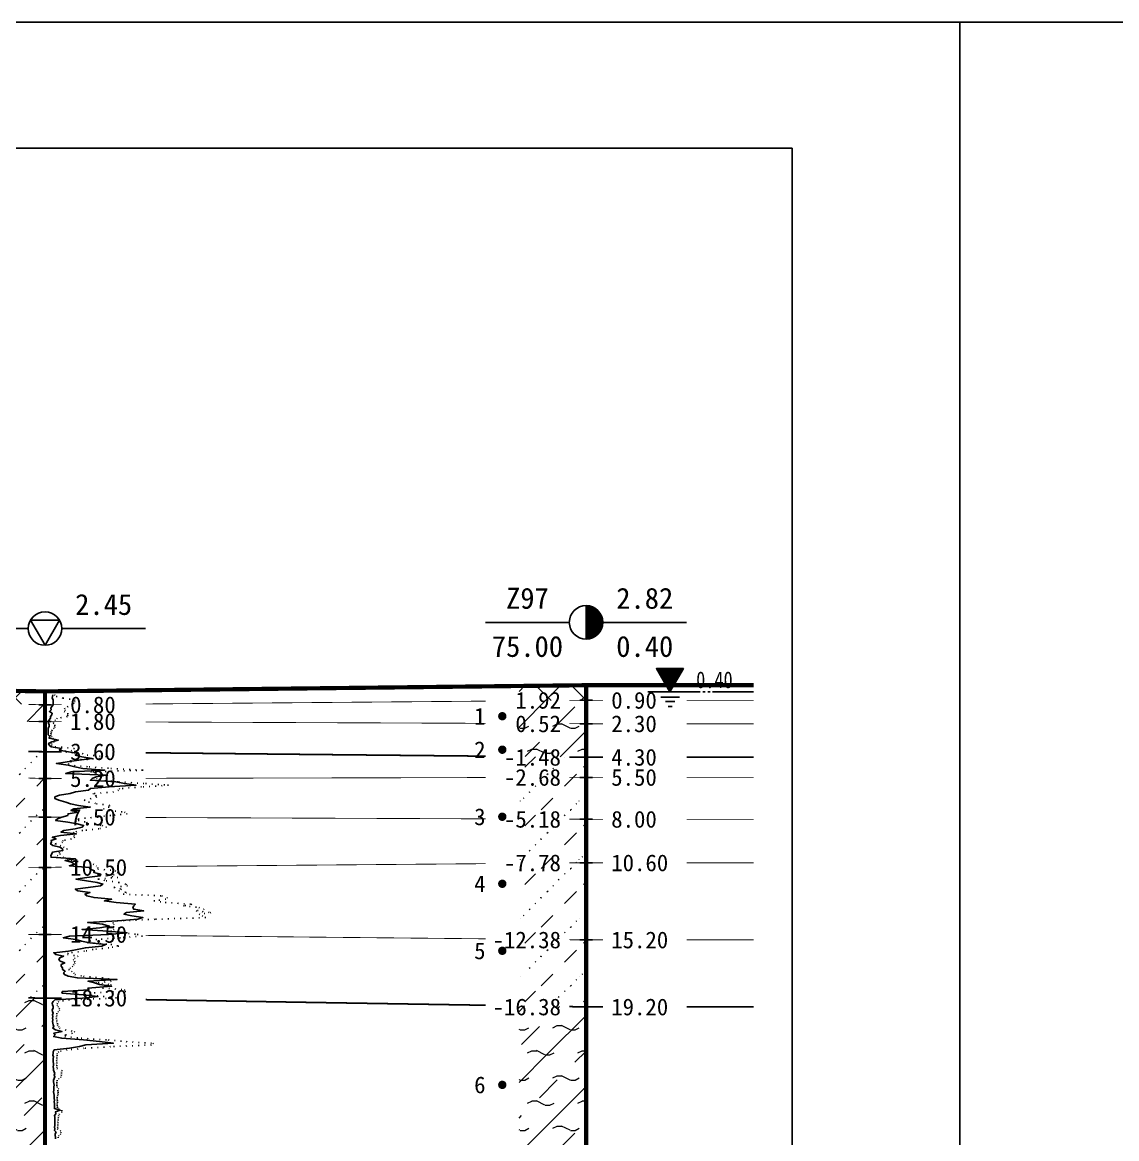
# Model space of a CAD drawing. Extents: x -37 to 3540, y -1485 to 297.
# Drawn here: x 1302.6 to 1433.2, y -727.2 to -594 of the extents above; entities that cross this region are included whole.
import ezdxf
from ezdxf.enums import TextEntityAlignment as Align

# ---------------------------------------------------------------- set-up
doc = ezdxf.new("R2010")
doc.units = 0
doc.linetypes.add('DOT', pattern=[6.35, 0, -6.35])
doc.layers.get('0').update_dxf_attribs({"linetype": 'CONTINUOUS'})
for name, color, linetype in [('CURVE', 200, 'CONTINUOUS'), ('FRAME', 7, 'CONTINUOUS'), ('HOLE', 41, 'CONTINUOUS'), ('SAMPLE', 1, 'CONTINUOUS'), ('STRATUM', 241, 'CONTINUOUS')]:
    doc.layers.add(name, color=color, linetype=linetype)
doc.layers.add('HATCH', color=7, linetype='CONTINUOUS', lineweight=13)
doc.styles.add('ST', font='')
doc.styles.get('ST').set_extended_font_data('SimSun')
pattern_1 = [(45, (860.5133, -891), (-2.12132, 2.12132), [10, 0]), (135, (860.5133, -891), (-2.12132, -2.12132), [10, 0])]
pattern_2 = [(45, (860.513, -891), (-4.24264, 4.24264), [10, 0]), (45, (861.574, -894.182), (-2.12132, 6.36396), [3, -3])]
pattern_3 = [(45, (860.5133, -891), (-7e-07, 6.999982), [1.97196, -7.927535]), (45, (863.326, -888.171), (-7e-07, 6.999982), [1.99367, -7.90583]), (45, (865.581, -885.918), (-7e-07, 6.999982), [1.81361, -8.08588]), (26.56505, (860.5133, -887.5), (7, 7), [0.0965, -15.55598]), (36.8699, (861.2133, -886.8), (7, 7), [0.19775, -34.80225]), (315, (864.0133, -884.024), (6.999982, 1e-06), [0.03305, -9.86644]), (26.56505, (864.0133, -891), (7, 7), [0.14475, -15.50773]), (26.56505, (864.7133, -890.3), (7, 7), [0.10528, -15.5472]), (90, (865.063, -889.95), (-7, -5e-07), [0.02877, -6.97123]), (26.56505, (865.4133, -889.6), (7, 7), [0.09101, -31.21394]), (36.8699, (866.1133, -888.9), (7, 7), [0.11069, -34.88931]), (45, (866.8133, -888.2), (-2e-07, 6.999982), [0.10911, -9.79038]), (315, (867.4274, -887.452), (6.999982, 1e-06), [0.03305, -9.86644]), (36.8699, (861.9133, -886.1), (7, 7), [0.10224, -34.89776]), (53.1301, (862.6133, -885.4), (13.9999998, 21), [0.13438, -34.86562]), (53.1301, (863.3133, -884.7), (13.9999998, 21), [0.12625, -34.87375])]
pattern_4 = [(45, (860.513, -891), (-4.24264, 4.24264), [10, 0]), (45, (861.574, -894.182), (-2.12132, 6.36396), [3, -3]), (26.565, (861.5874, -891.2536), (5.999823, 5.999812), [0.567, -12.849]), (0, (861.0204, -891.2536), (0, 6), [0.567, -5.433]), (26.565, (858.932, -891), (5.999823, 5.999812), [0.567, -12.849]), (0, (859.439, -890.7464), (0, 6), [0.567, -5.433]), (153.435, (861.0204, -891.2536), (-5.999818, -5e-06), [1.134, -12.2826]), (26.565, (864.5874, -888.2536), (5.999823, 5.999812), [0.567, -12.849]), (0, (864.0204, -888.2536), (0, 6), [0.567, -5.433]), (26.565, (861.932, -888), (5.999823, 5.999812), [0.567, -12.849]), (0, (862.439, -887.7464), (0, 6), [0.567, -5.433]), (153.435, (864.0204, -888.2536), (-5.999818, -5e-06), [1.134, -12.2826])]

# ---------------------------------------------------------------- blocks, each defined once
blk = doc.blocks.new('H_cpt_hole')
for p, q in [((-1.73, 1), (1.73, 1)), ((0, -2), (-1.73, 1)), ((1.73, 1), (0, -2))]:
    blk.add_line(p, q)
blk.add_circle((0, 0), 2)
blk = doc.blocks.new('H_sam_hole')
blk.add_line((0, 2), (0, -2))
at = {"const_width": 2}
blk.add_lwpolyline([(0, -1, 0.414214), (1, 0, 0.414214), (0, 1, 1)], format="xyb", dxfattribs=at)
blk.add_circle((0, 0), 2)
blk = doc.blocks.new('SampleSoilUndisturbed')
at = {"const_width": 0.5}
blk.add_lwpolyline([(-0.25, 0, 1), (0.25, 0, 1)], format="xyb", close=True, dxfattribs=at)
blk = doc.blocks.new('Gwl')
blk.add_lwpolyline([(0, 0, 0, 3.22, 0), (0, 2.79, 3.22, 3.22, 0)], format="xyseb")
blk.add_lwpolyline([(0, 0), (1.61, 2.79), (-1.61, 2.79)], close=True)
for points in [[(-2.63, 0), (3.61, 0)], [(3.93, 0), (4.21, 0)], [(4.53, 0), (4.8, 0)], [(5.09, 0), (9.99, 0)], [(-1.09, -0.61), (1.16, -0.61)], [(-0.54, -1.14), (0.61, -1.14)], [(-0.19, -1.74), (0.26, -1.74)]]:
    blk.add_lwpolyline(points)
at = {"style": 'ST', "width": 0.8}
blk.add_attdef('*GWL', (3.14, 0.45), '', height=2, dxfattribs=at)

msp = doc.modelspace()

# ---------------------------------------------------------------- hatches: boundary and pattern name
at = {"layer": 'HATCH'}
h = msp.add_hatch(dxfattribs=at)
h.set_pattern_fill('STT', color=50, style=0)
h.set_pattern_definition(pattern_1)
h.paths.add_polyline_path([(1305.32, -673.86), (1297.32, -673.72), (1297.32, -675.28), (1305.32, -675.46)])
h.paths.add_polyline_path([(1288.2, -678.49), (1304.15, -678.49), (1304.15, -673.55), (1288.2, -673.55)], flags=9)
h.paths.add_polyline_path([(1288.2, -676.52), (1300.57, -676.52), (1300.57, -671.57), (1288.2, -671.57)], flags=9)
h.paths.add_polyline_path([(1296.11, -676.95), (1302.81, -676.95), (1302.81, -674.01), (1296.11, -674.01)], flags=24)
h = msp.add_hatch(dxfattribs=at)
h.set_pattern_fill('FZNT', color=32, style=0)
h.set_pattern_definition(pattern_2)
h.paths.add_polyline_path([(1305.32, -675.46), (1297.32, -675.28), (1297.32, -677.37), (1305.32, -677.46)])
h.paths.add_polyline_path([(1288.2, -681.35), (1314.88, -681.35), (1314.88, -676.41), (1288.2, -676.41)], flags=9)
h.paths.add_polyline_path([(1288.2, -678.49), (1304.15, -678.49), (1304.15, -673.55), (1288.2, -673.55)], flags=9)
h.paths.add_polyline_path([(1288.2, -676.52), (1300.57, -676.52), (1300.57, -671.57), (1288.2, -671.57)], flags=9)
h.paths.add_polyline_path([(1296.11, -678.95), (1302.81, -678.95), (1302.81, -676.01), (1296.11, -676.01)], flags=9)
h.paths.add_polyline_path([(1296.11, -676.95), (1302.81, -676.95), (1302.81, -674.01), (1296.11, -674.01)], flags=24)
h = msp.add_hatch(dxfattribs=at)
h.set_pattern_fill('STT', color=50, style=0)
h.set_pattern_definition(pattern_1)
h.paths.add_polyline_path([(1369.9, -673.12), (1361.9, -673.21), (1361.9, -674.98), (1369.9, -674.92)])
h.paths.add_polyline_path([(1360.69, -676.4), (1367.39, -676.4), (1367.39, -673.47), (1360.69, -673.47)], flags=9)
h = msp.add_hatch(dxfattribs=at)
h.set_pattern_fill('FZNT', color=32, style=0)
h.set_pattern_definition(pattern_2)
h.paths.add_polyline_path([(1369.9, -674.92), (1361.9, -674.98), (1361.9, -677.68), (1369.9, -677.72)])
h.paths.add_polyline_path([(1360.69, -679.2), (1367.39, -679.2), (1367.39, -676.27), (1360.69, -676.27)], flags=9)
h.paths.add_polyline_path([(1360.69, -676.4), (1367.39, -676.4), (1367.39, -673.47), (1360.69, -673.47)], flags=9)
h = msp.add_hatch(dxfattribs=at)
h.set_pattern_fill('YNFNT', color=251, style=0)
h.set_pattern_definition(pattern_4)
h.paths.add_polyline_path([(1369.9, -677.72), (1361.9, -677.68), (1361.9, -681.63), (1369.9, -681.72)])
h.paths.add_polyline_path([(1359.26, -683.2), (1367.39, -683.2), (1367.39, -680.27), (1359.26, -680.27)], flags=9)
h.paths.add_polyline_path([(1360.69, -679.2), (1367.39, -679.2), (1367.39, -676.27), (1360.69, -676.27)], flags=9)
h = msp.add_hatch(dxfattribs=at)
h.set_pattern_fill('SZFT', color=52, style=0)
h.set_pattern_definition(pattern_3)
h.paths.add_polyline_path([(1305.32, -681.06), (1297.32, -680.92), (1297.32, -684.04), (1305.32, -684.26)])
h.paths.add_polyline_path([(1288.2, -684.56), (1304.15, -684.56), (1304.15, -679.62), (1288.2, -679.62)], flags=9)
h.paths.add_polyline_path([(1294.68, -685.75), (1302.81, -685.75), (1302.81, -682.81), (1294.68, -682.81)], flags=9)
h.paths.add_polyline_path([(1294.68, -682.55), (1302.81, -682.55), (1302.81, -679.61), (1294.68, -679.61)], flags=9)
h = msp.add_hatch(dxfattribs=at)
h.set_pattern_fill('SZFT', color=52, style=0)
h.set_pattern_definition(pattern_3)
h.paths.add_polyline_path([(1369.9, -681.72), (1361.9, -681.63), (1361.9, -684.13), (1369.9, -684.12)])
h.paths.add_polyline_path([(1359.26, -685.6), (1367.39, -685.6), (1367.39, -682.67), (1359.26, -682.67)], flags=9)
h.paths.add_polyline_path([(1359.26, -683.2), (1367.39, -683.2), (1367.39, -680.27), (1359.26, -680.27)], flags=9)
h = msp.add_hatch(dxfattribs=at)
h.set_pattern_fill('SZFT', color=52, style=0)
h.set_pattern_definition(pattern_3)
h.paths.add_polyline_path([(1305.32, -684.26), (1297.32, -684.04), (1297.32, -688.72), (1305.32, -688.86)])
h.paths.add_polyline_path([(1288.2, -688.46), (1304.15, -688.46), (1304.15, -683.52), (1288.2, -683.52)], flags=9)
h.paths.add_polyline_path([(1294.68, -690.35), (1302.81, -690.35), (1302.81, -687.41), (1294.68, -687.41)], flags=9)
h.paths.add_polyline_path([(1294.68, -685.75), (1302.81, -685.75), (1302.81, -682.81), (1294.68, -682.81)], flags=9)
h = msp.add_hatch(dxfattribs=at)
h.set_pattern_fill('SZFT', color=52, style=0)
h.set_pattern_definition(pattern_3)
h.paths.add_polyline_path([(1369.9, -684.12), (1361.9, -684.13), (1361.9, -689.08), (1369.9, -689.12)])
h.paths.add_polyline_path([(1359.26, -690.6), (1367.39, -690.6), (1367.39, -687.67), (1359.26, -687.67)], flags=9)
h.paths.add_polyline_path([(1359.26, -685.6), (1367.39, -685.6), (1367.39, -682.67), (1359.26, -682.67)], flags=9)
h = msp.add_hatch(dxfattribs=at)
h.set_pattern_fill('SZFT', color=52, style=0)
h.set_pattern_definition(pattern_3)
h.paths.add_polyline_path([(1305.32, -688.86), (1297.32, -688.72), (1297.32, -694.81), (1305.32, -694.86)])
h.paths.add_polyline_path([(1288.2, -694.02), (1304.15, -694.02), (1304.15, -689.08), (1288.2, -689.08)], flags=9)
h.paths.add_polyline_path([(1294.68, -696.35), (1302.81, -696.35), (1302.81, -693.41), (1294.68, -693.41)], flags=9)
h.paths.add_polyline_path([(1294.68, -690.35), (1302.81, -690.35), (1302.81, -687.41), (1294.68, -687.41)], flags=9)
h = msp.add_hatch(dxfattribs=at)
h.set_pattern_fill('SZFT', color=52, style=0)
h.set_pattern_definition(pattern_3)
h.paths.add_polyline_path([(1369.9, -689.12), (1361.9, -689.08), (1361.9, -694.38), (1369.9, -694.32)])
h.paths.add_polyline_path([(1359.26, -695.8), (1367.39, -695.8), (1367.39, -692.87), (1359.26, -692.87)], flags=9)
h.paths.add_polyline_path([(1359.26, -690.6), (1367.39, -690.6), (1367.39, -687.67), (1359.26, -687.67)], flags=9)
h = msp.add_hatch(dxfattribs=at)
h.set_pattern_fill('SZFT', color=52, style=0)
h.set_pattern_definition(pattern_3)
h.paths.add_polyline_path([(1305.32, -694.86), (1297.32, -694.81), (1297.32, -702.94), (1305.32, -702.86)])
h.paths.add_polyline_path([(1288.2, -701.34), (1304.15, -701.34), (1304.15, -696.4), (1288.2, -696.4)], flags=9)
h.paths.add_polyline_path([(1293.25, -704.35), (1302.81, -704.35), (1302.81, -701.41), (1293.25, -701.41)], flags=9)
h.paths.add_polyline_path([(1294.68, -696.35), (1302.81, -696.35), (1302.81, -693.41), (1294.68, -693.41)], flags=9)
h = msp.add_hatch(dxfattribs=at)
h.set_pattern_fill('SZFT', color=52, style=0)
h.set_pattern_definition(pattern_3)
h.paths.add_polyline_path([(1369.9, -694.32), (1361.9, -694.38), (1361.9, -703.43), (1369.9, -703.52)])
h.paths.add_polyline_path([(1357.83, -705), (1367.39, -705), (1367.39, -702.07), (1357.83, -702.07)], flags=9)
h.paths.add_polyline_path([(1359.26, -695.8), (1367.39, -695.8), (1367.39, -692.87), (1359.26, -692.87)], flags=9)
h = msp.add_hatch(dxfattribs=at)
h.set_pattern_fill('SZFT', color=52, style=0)
h.set_pattern_definition(pattern_3)
h.paths.add_polyline_path([(1305.32, -702.86), (1297.32, -702.94), (1297.32, -710.41), (1305.32, -710.46)])
h.paths.add_polyline_path([(1288.2, -709.14), (1304.15, -709.14), (1304.15, -704.2), (1288.2, -704.2)], flags=9)
h.paths.add_polyline_path([(1293.25, -711.95), (1302.81, -711.95), (1302.81, -709.01), (1293.25, -709.01)], flags=9)
h.paths.add_polyline_path([(1293.25, -704.35), (1302.81, -704.35), (1302.81, -701.41), (1293.25, -701.41)], flags=9)
h = msp.add_hatch(dxfattribs=at)
h.set_pattern_fill('SZFT', color=52, style=0)
h.set_pattern_definition(pattern_3)
h.paths.add_polyline_path([(1369.9, -703.52), (1361.9, -703.43), (1361.9, -711.38), (1369.9, -711.52)])
h.paths.add_polyline_path([(1357.83, -713), (1367.39, -713), (1367.39, -710.07), (1357.83, -710.07)], flags=9)
h.paths.add_polyline_path([(1357.83, -705), (1367.39, -705), (1367.39, -702.07), (1357.83, -702.07)], flags=9)
h = msp.add_hatch(dxfattribs=at)
h.set_pattern_fill('YNFNT', color=251, style=0)
h.set_pattern_definition(pattern_4)
h.paths.add_polyline_path([(1305.32, -710.46), (1297.32, -710.41), (1297.32, -731.48), (1305.32, -731.66)])
h.paths.add_polyline_path([(1288.2, -723.15), (1314.88, -723.15), (1314.88, -718.21), (1288.2, -718.21)], flags=9)
h.paths.add_polyline_path([(1293.25, -733.15), (1302.81, -733.15), (1302.81, -730.21), (1293.25, -730.21)], flags=9)
h.paths.add_polyline_path([(1293.25, -711.95), (1302.81, -711.95), (1302.81, -709.01), (1293.25, -709.01)], flags=9)
h = msp.add_hatch(dxfattribs=at)
h.set_pattern_fill('YNFNT', color=251, style=0)
h.set_pattern_definition(pattern_4)
h.paths.add_polyline_path([(1369.9, -711.52), (1361.9, -711.38), (1361.9, -749.06), (1369.9, -751.52)])
h.paths.add_polyline_path([(1357.83, -713), (1367.39, -713), (1367.39, -710.07), (1357.83, -710.07)], flags=9)

# ---------------------------------------------------------------- linework, layer by layer
at = {"layer": 'CURVE', "color": 30, "linetype": 'Continuous'}
msp.add_lwpolyline([(1306.25, -674.26), (1306.21, -674.46), (1306.18, -674.66), (1306.31, -674.86), (1306.31, -675.06), (1306.29, -675.26), (1306.29, -675.46), (1306.14, -675.66), (1306.02, -675.86), (1306.07, -676.06), (1305.85, -676.26), (1306.18, -676.46), (1306.13, -676.66), (1305.99, -676.86), (1305.99, -677.06), (1305.81, -677.26), (1305.74, -677.46), (1305.73, -677.66), (1305.8, -677.86), (1305.83, -678.06), (1305.68, -678.26), (1305.69, -678.46), (1305.68, -678.66), (1305.69, -678.86), (1305.7, -679.06), (1305.88, -679.26), (1305.8, -679.46), (1306.92, -679.66), (1306.12, -679.86), (1305.74, -680.06), (1305.82, -680.26), (1306.05, -680.46), (1307.3, -680.66), (1307.02, -680.86), (1308.12, -681.06), (1309.26, -681.26), (1308.93, -681.46), (1309.73, -681.66), (1310.93, -681.86), (1309.34, -682.06), (1307.96, -682.26), (1306.68, -682.46), (1308.1, -682.66), (1308.88, -682.86), (1309.84, -683.06), (1312.44, -683.26), (1308.46, -683.46), (1307.8, -683.66), (1312.56, -683.86), (1311.41, -684.06), (1310.96, -684.26), (1310.73, -684.46), (1313.76, -684.66), (1314.79, -684.86), (1316.18, -685.06), (1312.97, -685.26), (1310.75, -685.46), (1310.5, -685.66), (1308.95, -685.86), (1308.32, -686.06), (1307.04, -686.26), (1306.5, -686.46), (1306.51, -686.66), (1306.98, -686.86), (1307.79, -687.06), (1308.37, -687.26), (1309.32, -687.46), (1310.71, -687.66), (1308.75, -687.86), (1308.42, -688.06), (1309.28, -688.26), (1308.08, -688.46), (1308.03, -688.66), (1307.33, -688.86), (1306.83, -689.06), (1306.59, -689.26), (1308.04, -689.46), (1309.15, -689.66), (1309.93, -689.86), (1309.77, -690.06), (1308.93, -690.26), (1307.56, -690.46), (1307.22, -690.66), (1309.06, -690.86), (1307.16, -691.06), (1306.18, -691.26), (1306.64, -691.46), (1306.05, -691.66), (1306.09, -691.86), (1305.98, -692.06), (1306.25, -692.26), (1307.08, -692.46), (1307.39, -692.66), (1307.44, -692.86), (1306.21, -693.06), (1306.14, -693.26), (1306.03, -693.46), (1306.04, -693.66), (1308.97, -693.86), (1307.72, -694.06), (1308.47, -694.26), (1308.84, -694.46), (1308.23, -694.66), (1310.61, -694.86), (1310.72, -695.06), (1311.21, -695.26), (1311.13, -695.46), (1311.98, -695.66), (1311.91, -695.86), (1310.32, -696.06), (1309, -696.26), (1310.28, -696.46), (1311.55, -696.66), (1312.23, -696.86), (1311.95, -697.06), (1310.48, -697.26), (1308.92, -697.46), (1309.22, -697.66), (1310.68, -697.86), (1310.08, -698.06), (1310.3, -698.26), (1311.17, -698.46), (1313.29, -698.66), (1312.41, -698.86), (1313.82, -699.06), (1316.11, -699.26), (1315.94, -699.46), (1315.82, -699.66), (1315.92, -699.86), (1317.1, -700.06), (1315.05, -700.26), (1314.73, -700.46), (1315.69, -700.66), (1317, -700.86), (1316.38, -701.06), (1314.02, -701.26), (1310.41, -701.46), (1312.2, -701.66), (1312.99, -701.86), (1311.85, -702.06), (1309.74, -702.26), (1312.81, -702.46), (1315.11, -702.66), (1312.88, -702.86), (1308.26, -703.06), (1307.49, -703.26), (1308.98, -703.46), (1309.68, -703.66), (1310.68, -703.86), (1312.52, -704.06), (1312.1, -704.26), (1310.15, -704.46), (1309.16, -704.66), (1308.12, -704.86), (1306.36, -705.06), (1306.6, -705.26), (1307.54, -705.46), (1307.08, -705.66), (1306.98, -705.86), (1307.14, -706.06), (1307.68, -706.26), (1307.24, -706.46), (1307.23, -706.66), (1307.41, -706.86), (1307.41, -707.06), (1307.74, -707.26), (1307.54, -707.46), (1307.66, -707.66), (1308.07, -707.86), (1309.19, -708.06), (1313.93, -708.26), (1310.44, -708.46), (1311.21, -708.66), (1311.82, -708.86), (1313.27, -709.06), (1310.45, -709.26), (1310.56, -709.46), (1307.4, -709.66), (1307.33, -709.86), (1309.86, -710.06), (1311.66, -710.26), (1309.78, -710.46), (1306.51, -710.66), (1306.28, -710.86), (1306.18, -711.06), (1306.23, -711.26), (1306.29, -711.46), (1306.3, -711.66), (1306.17, -711.86), (1306.23, -712.06), (1306.28, -712.26), (1306.2, -712.46), (1306.27, -712.66), (1306.21, -712.86), (1306.25, -713.06), (1306.2, -713.26), (1306.24, -713.46), (1306.3, -713.66), (1306.36, -713.86), (1306.25, -714.06), (1306.58, -714.26), (1307.35, -714.46), (1306.37, -714.66), (1306.52, -714.86), (1306.34, -715.06), (1307.32, -715.26), (1309.93, -715.46), (1311.84, -715.66), (1313.49, -715.86), (1310.21, -716.06), (1309.42, -716.26), (1308.24, -716.46), (1306.41, -716.66), (1306.3, -716.86), (1306.3, -717.06), (1306.24, -717.26), (1306.34, -717.46), (1306.3, -717.66), (1306.31, -717.86), (1306.29, -718.06), (1306.32, -718.26), (1306.34, -718.46), (1306.29, -718.66), (1306.33, -718.86), (1306.33, -719.06), (1306.41, -719.26), (1306.48, -719.46), (1306.43, -719.66), (1306.51, -719.86), (1306.43, -720.06), (1306.32, -720.26), (1306.35, -720.46), (1306.38, -720.66), (1306.43, -720.86), (1306.37, -721.06), (1306.37, -721.26), (1306.39, -721.46), (1306.32, -721.66), (1306.39, -721.86), (1306.43, -722.06), (1306.41, -722.26), (1306.42, -722.46), (1306.44, -722.66), (1306.4, -722.86), (1306.45, -723.06), (1306.46, -723.26), (1306.46, -723.46), (1306.45, -723.66), (1307.13, -723.86), (1306.57, -724.06), (1306.62, -724.26), (1306.46, -724.46), (1306.51, -724.66), (1306.51, -724.86), (1306.5, -725.06), (1306.48, -725.26), (1306.49, -725.46), (1306.49, -725.66), (1306.47, -725.86), (1306.5, -726.06), (1306.47, -726.26), (1306.65, -726.46), (1306.53, -726.66), (1306.53, -726.86), (1306.56, -727.06), (1306.56, -727.26)], dxfattribs=at)
at = {"layer": 'CURVE', "color": 100, "linetype": 'DOT', "ltscale": 0.1}
msp.add_lwpolyline([(1306.45, -674.26), (1306.67, -674.46), (1307.48, -674.66), (1308.82, -674.86), (1308.91, -675.06), (1308.78, -675.26), (1308.56, -675.46), (1308.07, -675.66), (1307.64, -675.86), (1307.76, -676.06), (1307.61, -676.26), (1308.04, -676.46), (1308.04, -676.66), (1308, -676.86), (1306.79, -677.06), (1306.59, -677.26), (1306.34, -677.46), (1306.29, -677.66), (1306.51, -677.86), (1306.51, -678.06), (1306.41, -678.26), (1306.17, -678.46), (1306.09, -678.66), (1306.05, -678.86), (1305.98, -679.06), (1306.09, -679.26), (1306.27, -679.46), (1306.48, -679.66), (1306.43, -679.86), (1306.1, -680.06), (1306.1, -680.26), (1306.52, -680.46), (1308.75, -680.66), (1309.26, -680.86), (1307.07, -681.06), (1309.77, -681.26), (1310.34, -681.46), (1312.86, -681.66), (1311.84, -681.86), (1308.36, -682.06), (1308.44, -682.26), (1308.18, -682.46), (1308.08, -682.66), (1310.58, -682.86), (1313.17, -683.06), (1317.02, -683.26), (1310.79, -683.46), (1311.38, -683.66), (1312.8, -683.86), (1312.03, -684.06), (1311.45, -684.26), (1311.72, -684.46), (1314.1, -684.66), (1317.32, -684.86), (1320.05, -685.06), (1316.84, -685.26), (1314.24, -685.46), (1314.09, -685.66), (1313.5, -685.86), (1311.02, -686.06), (1311.36, -686.26), (1311.49, -686.46), (1310.81, -686.66), (1309.98, -686.86), (1310.53, -687.06), (1311.46, -687.26), (1313.03, -687.46), (1312.97, -687.66), (1312.3, -687.86), (1312.95, -688.06), (1314.82, -688.26), (1315.14, -688.46), (1313.16, -688.66), (1311.6, -688.86), (1309.28, -689.06), (1309.28, -689.26), (1310.26, -689.46), (1310.46, -689.66), (1312.14, -689.86), (1312.67, -690.06), (1311.76, -690.26), (1309.83, -690.46), (1308.74, -690.66), (1308.9, -690.86), (1308.75, -691.06), (1308.86, -691.26), (1308.47, -691.46), (1307.5, -691.66), (1307.41, -691.86), (1306.5, -692.06), (1307.13, -692.26), (1307.52, -692.46), (1307.99, -692.66), (1307.4, -692.86), (1307, -693.06), (1307.15, -693.26), (1306.76, -693.46), (1307.45, -693.66), (1307.99, -693.86), (1308.44, -694.06), (1310, -694.26), (1311.08, -694.46), (1311.41, -694.66), (1311.6, -694.86), (1311.62, -695.06), (1313.7, -695.26), (1313.93, -695.46), (1314.31, -695.66), (1312.57, -695.86), (1314.02, -696.06), (1311.63, -696.26), (1312.6, -696.46), (1314.13, -696.66), (1315, -696.86), (1315.17, -697.06), (1313.52, -697.26), (1314.46, -697.46), (1314.13, -697.66), (1315.06, -697.86), (1314.65, -698.06), (1319.23, -698.26), (1319.95, -698.46), (1319.75, -698.66), (1318.32, -698.86), (1319.67, -699.06), (1322.83, -699.26), (1321.83, -699.46), (1323.68, -699.66), (1324.33, -699.86), (1323.36, -700.06), (1325.13, -700.26), (1323.7, -700.46), (1324.08, -700.66), (1324.5, -700.86), (1318.43, -701.06), (1313.75, -701.26), (1313.4, -701.46), (1313.58, -701.66), (1312.73, -701.86), (1314.18, -702.06), (1313.58, -702.26), (1313.16, -702.46), (1314.55, -702.66), (1316.33, -702.86), (1316.95, -703.06), (1314.33, -703.26), (1311.49, -703.46), (1310.65, -703.66), (1310.38, -703.86), (1313.19, -704.06), (1314.14, -704.26), (1312.94, -704.46), (1311.05, -704.66), (1310.05, -704.86), (1308.09, -705.06), (1308, -705.26), (1309.27, -705.46), (1308.91, -705.66), (1308.68, -705.86), (1308.85, -706.06), (1308.88, -706.26), (1308.75, -706.46), (1308.66, -706.66), (1308.37, -706.86), (1308.14, -707.06), (1308.5, -707.26), (1308.75, -707.46), (1308.86, -707.66), (1309.9, -707.86), (1312.16, -708.06), (1313.5, -708.26), (1313.23, -708.46), (1311.37, -708.66), (1313.23, -708.86), (1313.02, -709.06), (1312.2, -709.26), (1314.77, -709.46), (1314.96, -709.66), (1310.82, -709.86), (1310.08, -710.06), (1312.29, -710.26), (1314.1, -710.46), (1308.24, -710.66), (1306.95, -710.86), (1306.8, -711.06), (1306.75, -711.26), (1306.87, -711.46), (1307.01, -711.66), (1307.07, -711.86), (1306.91, -712.06), (1306.73, -712.26), (1306.75, -712.46), (1306.69, -712.66), (1306.67, -712.86), (1306.74, -713.06), (1306.71, -713.26), (1306.81, -713.46), (1306.81, -713.66), (1306.91, -713.86), (1307.04, -714.06), (1307.73, -714.26), (1308.87, -714.46), (1308.59, -714.66), (1307.76, -714.86), (1307.67, -715.06), (1309.62, -715.26), (1312.87, -715.46), (1315.01, -715.66), (1318.28, -715.86), (1318.02, -716.06), (1313.14, -716.26), (1310, -716.46), (1307.98, -716.66), (1306.95, -716.86), (1306.79, -717.06), (1306.76, -717.26), (1306.75, -717.46), (1306.75, -717.66), (1306.69, -717.86), (1306.74, -718.06), (1306.71, -718.26), (1306.72, -718.46), (1306.74, -718.66), (1306.72, -718.86), (1307.36, -719.06), (1307.28, -719.26), (1307.28, -719.46), (1307.29, -719.66), (1307.23, -719.86), (1307, -720.06), (1306.76, -720.26), (1306.75, -720.46), (1306.74, -720.66), (1306.75, -720.86), (1306.72, -721.06), (1306.95, -721.26), (1306.86, -721.46), (1306.88, -721.66), (1306.88, -721.86), (1306.86, -722.06), (1306.76, -722.26), (1306.78, -722.46), (1306.79, -722.66), (1306.81, -722.86), (1306.79, -723.06), (1306.78, -723.26), (1306.79, -723.46), (1306.91, -723.66), (1307.31, -723.86), (1307.36, -724.06), (1307.03, -724.26), (1306.95, -724.46), (1306.91, -724.66), (1306.89, -724.86), (1306.87, -725.06), (1306.88, -725.26), (1306.86, -725.46), (1306.84, -725.66), (1306.86, -725.86), (1306.79, -726.06), (1307.14, -726.26), (1307.26, -726.46), (1307.19, -726.66), (1306.99, -726.86), (1306.88, -727.06), (1306.9, -727.26)], dxfattribs=at)
at = {"layer": 'FRAME', "color": 245, "linetype": 'Continuous'}
for p, q in [((678.45, -594), (1463.01, -594)), ((1414.49, -594), (701.72, -594)), ((1414.49, -891), (1414.49, -594)), ((2144.66, -594), (1414.49, -594)), ((1414.49, -594), (1414.49, -891))]:
    msp.add_line(p, q, dxfattribs=at)
at = {"layer": 'FRAME', "linetype": 'Continuous'}
for p, q in [((1394.49, -609), (721.72, -609)), ((1394.49, -876), (1394.49, -609))]:
    msp.add_line(p, q, dxfattribs=at)
at = {"layer": 'HOLE', "linetype": 'Continuous'}
for points in [[(1367.9, -665.62), (1357.9, -665.62)], [(1371.9, -665.62), (1381.9, -665.62)], [(1303.32, -666.36), (1293.32, -666.36)], [(1307.32, -666.36), (1317.32, -666.36)], [(1304.57, -675.46), (1306.07, -675.46)], [(1369.15, -674.92), (1370.65, -674.92)], [(1304.57, -677.46), (1306.07, -677.46)], [(1369.15, -677.72), (1370.65, -677.72)], [(1304.57, -681.06), (1306.07, -681.06)], [(1369.15, -681.72), (1370.65, -681.72)], [(1304.57, -684.26), (1306.07, -684.26)], [(1369.15, -684.12), (1370.65, -684.12)], [(1304.57, -688.86), (1306.07, -688.86)], [(1369.15, -689.12), (1370.65, -689.12)], [(1304.57, -694.86), (1306.07, -694.86)], [(1369.15, -694.32), (1370.65, -694.32)], [(1304.57, -702.86), (1306.07, -702.86)], [(1369.15, -703.52), (1370.65, -703.52)], [(1304.57, -710.46), (1306.07, -710.46)], [(1369.15, -711.52), (1370.65, -711.52)]]:
    msp.add_lwpolyline(points, dxfattribs=at)
at = {"layer": 'HOLE', "linetype": 'Continuous', "const_width": 0.5}
for points in [[(1369.9, -673.12), (1369.9, -823.12)], [(1305.32, -673.86), (1305.32, -822.56)]]:
    msp.add_lwpolyline(points, dxfattribs=at)
at = {"layer": 'STRATUM', "linetype": 'Continuous'}
for points, const_width in [([(1279.94, -673.43), (1305.32, -673.86), (1369.9, -673.12), (1389.9, -673.12)], 0.5), ([(1303.32, -675.41), (1305.32, -675.46), (1307.32, -675.44)], 0.1), ([(1317.32, -675.36), (1337.61, -675.19), (1357.9, -675.02)], 0.1), ([(1367.9, -674.93), (1369.9, -674.92), (1371.9, -674.92)], 0.1), ([(1381.9, -674.92), (1389.9, -674.92)], 0.1), ([(1303.32, -677.44), (1305.32, -677.46), (1307.32, -677.47)], 0.1), ([(1317.32, -677.51), (1337.61, -677.59), (1357.9, -677.67)], 0.1), ([(1367.9, -677.71), (1369.9, -677.72), (1371.9, -677.72)], 0.1), ([(1381.9, -677.72), (1389.9, -677.72)], 0.1), ([(1303.32, -681.02), (1305.32, -681.06), (1307.32, -681.08)], 0.2), ([(1317.32, -681.18), (1337.61, -681.39), (1357.9, -681.59)], 0.2), ([(1367.9, -681.7), (1369.9, -681.72), (1371.9, -681.72)], 0.2), ([(1381.9, -681.72), (1389.9, -681.72)], 0.2), ([(1303.32, -684.2), (1305.32, -684.26), (1307.32, -684.25)], 0.1), ([(1317.32, -684.23), (1337.61, -684.19), (1357.9, -684.14)], 0.1), ([(1367.9, -684.12), (1369.9, -684.12), (1371.9, -684.12)], 0.1), ([(1381.9, -684.12), (1389.9, -684.12)], 0.1), ([(1303.32, -688.82), (1305.32, -688.86), (1307.32, -688.87)], 0.1), ([(1317.32, -688.91), (1337.61, -688.99), (1357.9, -689.07)], 0.1), ([(1367.9, -689.11), (1369.9, -689.12), (1371.9, -689.12)], 0.1), ([(1381.9, -689.12), (1389.9, -689.12)], 0.1), ([(1303.32, -694.85), (1305.32, -694.86), (1307.32, -694.84)], 0.1), ([(1317.32, -694.76), (1337.61, -694.59), (1357.9, -694.42)], 0.1), ([(1367.9, -694.33), (1369.9, -694.32), (1371.9, -694.32)], 0.1), ([(1381.9, -694.32), (1389.9, -694.32)], 0.1), ([(1303.32, -702.88), (1305.32, -702.86), (1307.32, -702.88)], 0.1), ([(1317.32, -702.98), (1337.61, -703.19), (1357.9, -703.39)], 0.1), ([(1367.9, -703.5), (1369.9, -703.52), (1371.9, -703.52)], 0.1), ([(1381.9, -703.52), (1389.9, -703.52)], 0.1), ([(1303.32, -710.45), (1305.32, -710.46), (1307.32, -710.49)], 0.2), ([(1317.32, -710.65), (1337.61, -710.99), (1357.9, -711.32)], 0.2), ([(1367.9, -711.48), (1369.9, -711.52), (1371.9, -711.52)], 0.2), ([(1381.9, -711.52), (1389.9, -711.52)], 0.2)]:
    msp.add_lwpolyline(points, dxfattribs=dict(at, const_width=const_width))

# ---------------------------------------------------------------- block references
at = {"layer": 'CURVE'}
msp.add_blockref('Gwl', (1379.9, -673.92), dxfattribs=at).add_auto_attribs({'*GWL': '0.40'})
at = {"layer": 'HOLE'}
for name, p in [('H_cpt_hole', (1305.32, -666.36)), ('H_sam_hole', (1369.9, -665.62))]:
    msp.add_blockref(name, p, dxfattribs=at)
at = {"layer": 'SAMPLE'}
for p in [(1359.9, -676.82), (1359.9, -680.82), (1359.9, -688.82), (1359.9, -696.82), (1359.9, -704.82), (1359.9, -720.82)]:
    msp.add_blockref('SampleSoilUndisturbed', p, dxfattribs=at)

# ---------------------------------------------------------------- texts
at = {"layer": 'HOLE', "style": 'ST'}
for s, p in [('Z97', (1362.9, -662.74)), ('2.82', (1376.9, -662.74)), ('2.45', (1312.32, -663.48)), ('75.00', (1362.9, -668.49)), ('0.40', (1376.9, -668.49))]:
    msp.add_text(s, height=2.5, dxfattribs=at).set_placement(p, align=Align.MIDDLE_CENTER)
for s, p in [('1.92', (1366.9, -674.92)), ('0.52', (1366.9, -677.72)), ('-1.48', (1366.9, -681.72)), ('-2.68', (1366.9, -684.12)), ('-5.18', (1366.9, -689.12)), ('-7.78', (1366.9, -694.32)), ('-12.38', (1366.9, -703.52)), ('-16.38', (1366.9, -711.52))]:
    msp.add_text(s, height=2, dxfattribs=at).set_placement(p, align=Align.MIDDLE_RIGHT)
for s, p in [('0.90', (1372.9, -674.92)), ('0.80', (1308.32, -675.46)), ('1.80', (1308.32, -677.46)), ('2.30', (1372.9, -677.72)), ('3.60', (1308.32, -681.06)), ('4.30', (1372.9, -681.72)), ('5.20', (1308.32, -684.26)), ('5.50', (1372.9, -684.12)), ('7.50', (1308.32, -688.86)), ('8.00', (1372.9, -689.12)), ('10.50', (1308.32, -694.86)), ('10.60', (1372.9, -694.32)), ('14.50', (1308.32, -702.86)), ('15.20', (1372.9, -703.52)), ('18.30', (1308.32, -710.46)), ('19.20', (1372.9, -711.52))]:
    msp.add_text(s, height=2, dxfattribs=at).set_placement(p, align=Align.MIDDLE_LEFT)
at = {"layer": 'SAMPLE', "style": 'ST'}
for s, p in [('1', (1357.9, -676.82)), ('2', (1357.9, -680.82)), ('3', (1357.9, -688.82)), ('4', (1357.9, -696.82)), ('5', (1357.9, -704.82)), ('6', (1357.9, -720.82))]:
    msp.add_text(s, height=2, dxfattribs=at).set_placement(p, align=Align.MIDDLE_RIGHT)

doc.saveas('drawing.dxf')
